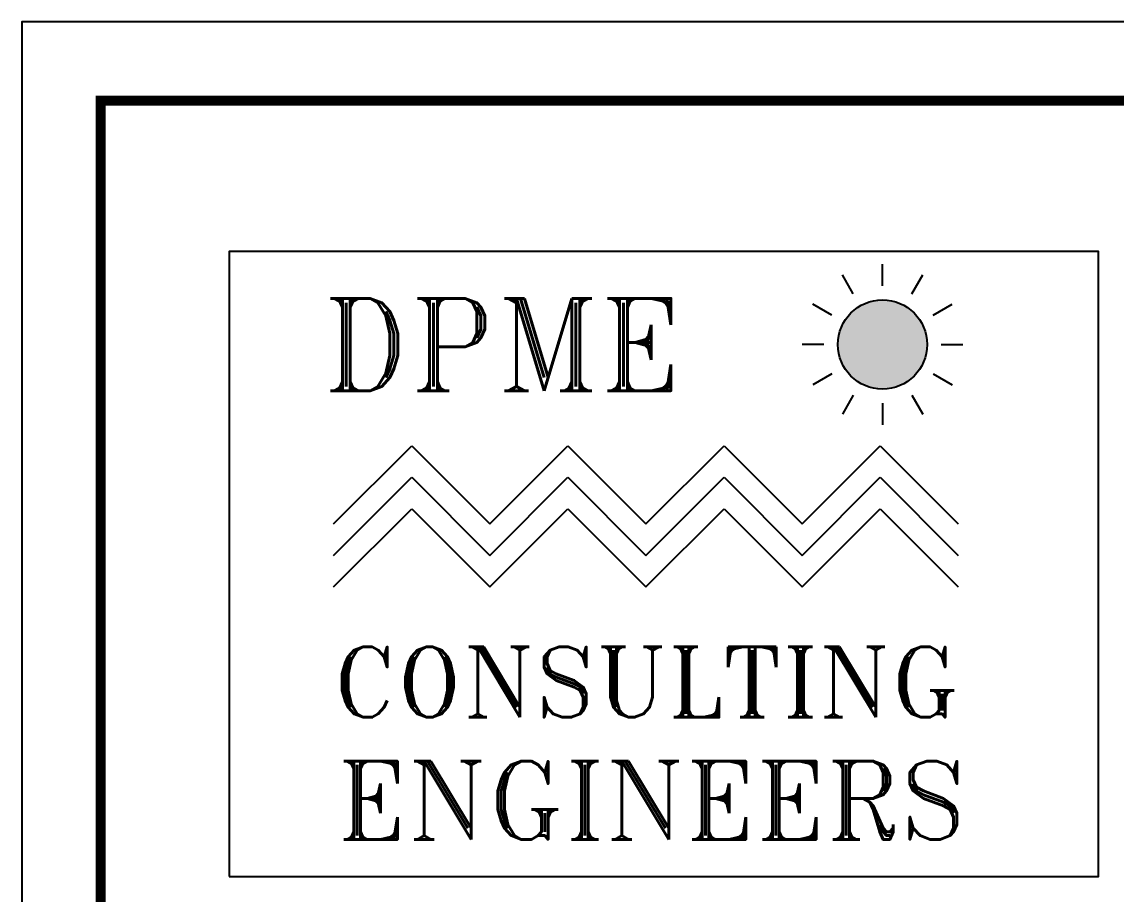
# Model space of a CAD drawing. Header units: millimetres. Extents: x -21221 to 1625077, y -149981 to 356550.
# Drawn here: x 266178 to 267342, y 157399 to 158327 of the extents above; entities that cross this region are included whole.
import ezdxf
from ezdxf.enums import TextEntityAlignment as Align

# ---------------------------------------------------------------- set-up
doc = ezdxf.new("R2010")
doc.units = ezdxf.units.MM
doc.header["$LTSCALE"] = 1000
doc.header["$MEASUREMENT"] = 0
for name, color, linetype in [('150-FRAM-PLAN-0-2', 150, 'CONTINUOUS'), ('200-FRAME-PLAN-1-0-0-6', 200, 'CONTINUOUS'), ('43-REFERENCE-0-33', 43, 'CONTINUOUS'), ('70-FRAM-DETAIL-0-45', 70, 'CONTINUOUS')]:
    doc.layers.add(name, color=color, linetype=linetype)
doc.styles.add('ROMANT', font='ROMANT.shx', dxfattribs={"height": 600})

# ---------------------------------------------------------------- blocks, each defined once
blk = doc.blocks.new('A$C15E653BB')
at = {"layer": '150-FRAM-PLAN-0-2'}
blk.add_hatch(color=256, dxfattribs=at).paths.add_polyline_path([(0.3488, 0.2244, 1.000001), (0.0999, 0.2244, 1.000001)])
for p, q in [((0.2244, 0.3879, -16055.7581), (0.2244, 0.4487, -16055.7581)), ((0.1426, 0.366, -16055.7581), (0.1122, 0.4186, -16055.7581)), ((0.3061, 0.366, -16055.7581), (0.3365, 0.4186, -16055.7581)), ((0.0827, 0.3061, -16055.7581), (0.0301, 0.3365, -16055.7581)), ((0.366, 0.3061, -16055.7581), (0.4186, 0.3365, -16055.7581)), ((0.0608, 0.2244, -16055.7581), (0, 0.2244, -16055.7581)), ((0.3879, 0.2244, -16055.7581), (0.4487, 0.2244, -16055.7581)), ((0.0827, 0.1426, -16055.7581), (0.0301, 0.1122, -16055.7581)), ((0.366, 0.1426, -16055.7581), (0.4186, 0.1122, -16055.7581)), ((0.1426, 0.0827, -16055.7581), (0.1122, 0.0301, -16055.7581)), ((0.3061, 0.0827, -16055.7581), (0.3365, 0.0301, -16055.7581)), ((0.2244, 0.0608, -16055.7581), (0.2244, 0, -16055.7581))]:
    blk.add_line(p, q, dxfattribs=at)
blk.add_circle((0.2244, 0.2244, -16055.7581), 0.1245, dxfattribs=at)
blk = doc.blocks.new('A$C2ACE4111')
at = {"layer": '150-FRAM-PLAN-0-2', "xscale": 0.5543485173556535, "yscale": 0.5543485173556535, "zscale": 0.5543485173556535}
blk.add_blockref('A$C15E653BB', (0, 0, 268.0819), dxfattribs=at)

msp = doc.modelspace()

# ---------------------------------------------------------------- linework, layer by layer
at = {"layer": '150-FRAM-PLAN-0-2'}
for p, q in [((266509.9, 157792.9), (266592.9, 157875.9)), ((266592.9, 157875.9), (266676, 157792.9)), ((266676, 157792.9), (266759, 157875.9)), ((266676, 157792.9), (266759, 157875.9)), ((266759, 157875.9), (266842, 157792.9)), ((266759, 157875.9), (266842, 157792.9)), ((266842, 157792.9), (266925.1, 157875.9)), ((266842, 157792.9), (266925.1, 157875.9)), ((266925.1, 157875.9), (267008.1, 157792.9)), ((267008.1, 157792.9), (267091.1, 157875.9)), ((267091.1, 157875.9), (267174.1, 157792.9)), ((266509.9, 157759.4), (266592.9, 157842.5)), ((266592.9, 157842.5), (266676, 157759.4)), ((266676, 157759.4), (266759, 157842.5)), ((266676, 157759.4), (266759, 157842.5)), ((266759, 157842.5), (266842, 157759.4)), ((266759, 157842.5), (266842, 157759.4)), ((266842, 157759.4), (266925.1, 157842.5)), ((266842, 157759.4), (266925.1, 157842.5)), ((266925.1, 157842.5), (267008.1, 157759.4)), ((267008.1, 157759.4), (267091.1, 157842.5)), ((267091.1, 157842.5), (267174.1, 157759.4)), ((266509.9, 157726), (266592.9, 157809)), ((266592.9, 157809), (266676, 157726)), ((266676, 157726), (266759, 157809)), ((266676, 157726), (266759, 157809)), ((266759, 157809), (266842, 157726)), ((266759, 157809), (266842, 157726)), ((266842, 157726), (266925.1, 157809)), ((266842, 157726), (266925.1, 157809)), ((266925.1, 157809), (267008.1, 157726)), ((267008.1, 157726), (267091.1, 157809)), ((267091.1, 157809), (267174.1, 157726))]:
    msp.add_line(p, q, dxfattribs=at)
msp.add_lwpolyline([(271770.7, 158326.6), (266178.4, 158326.6), (266178.4, 150293.4), (271770.7, 150293.4)], close=True, dxfattribs=at)
at = {"layer": '200-FRAME-PLAN-1-0-0-6', "const_width": 10.5}
msp.add_lwpolyline([(271687, 158242.9), (266262.1, 158242.9), (266262.1, 150377.1), (271687, 150377.1)], close=True, dxfattribs=at)
at = {"layer": '70-FRAM-DETAIL-0-45'}
msp.add_lwpolyline([(266398.7, 157418.1), (267323.3, 157418.1), (267323.3, 158082.6), (266398.7, 158082.6)], close=True, dxfattribs=at)

# ---------------------------------------------------------------- block references
at = {"layer": '150-FRAM-PLAN-0-2', "xscale": 686.9983852522564, "yscale": 686.9983852522564, "zscale": 686.9983852522619}
msp.add_blockref('A$C2ACE4111', (267008.1, 157898.2, 5930447.5), dxfattribs=at)

# ---------------------------------------------------------------- texts
at = {"layer": '150-FRAM-PLAN-0-2', "style": 'ROMANT'}
msp.add_text('DPME', height=98.22, dxfattribs=at).set_placement((266498.1, 157934.5))
at = {"layer": '43-REFERENCE-0-33', "style": 'ROMANT'}
for s, height, p in [('CONSULTING', 74.81, (266842.7, 157587.4, -3439446.7)), ('ENGINEERS', 83.13, (266848.4, 157457.6, -3821607.4))]:
    msp.add_text(s, height=height, dxfattribs=at).set_placement(p, align=Align.CENTER)

doc.saveas('drawing.dxf')
